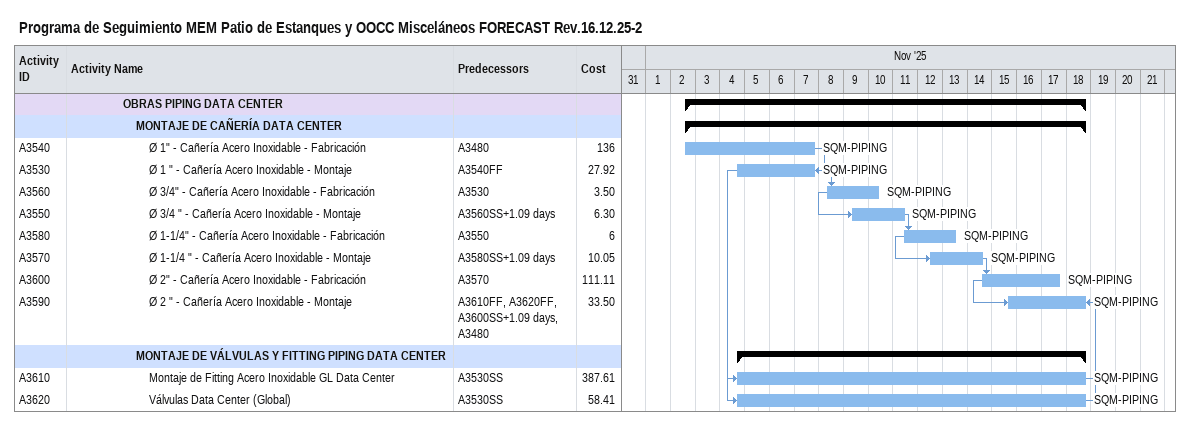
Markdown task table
Programa de Seguimiento MEM Patio de Estanques y OOCC Misceláneos FORECAST Rev.16.12.25-2

| ID | Level | Task | Start | Finish | Predecessors | Resources | Cost |
|---|---|---|---|---|---|---|---|
|  | 5 | **OBRAS PIPING DATA CENTER** | 2025-11-02 | 2025-11-18 |  |  |  |
|  | 6 | **MONTAJE DE CAÑERÍA DATA CENTER** | 2025-11-02 | 2025-11-18 |  |  |  |
| A3540 | 7 | Ø 1" - Cañería Acero Inoxidable - Fabricación | 2025-11-02 | 2025-11-07 | A3480 | SQM-PIPING | 136 |
| A3530 | 7 | Ø 1 " - Cañería Acero Inoxidable - Montaje | 2025-11-04 | 2025-11-07 | A3540FF | SQM-PIPING | 27.92 |
| A3560 | 7 | Ø 3/4" - Cañería Acero Inoxidable - Fabricación | 2025-11-08 | 2025-11-10 | A3530 | SQM-PIPING | 3.50 |
| A3550 | 7 | Ø 3/4 " - Cañería Acero Inoxidable - Montaje | 2025-11-09 | 2025-11-11 | A3560SS+1.09d | SQM-PIPING | 6.30 |
| A3580 | 7 | Ø 1-1/4" - Cañería Acero Inoxidable - Fabricación | 2025-11-11 | 2025-11-13 | A3550 | SQM-PIPING | 6 |
| A3570 | 7 | Ø 1-1/4 " - Cañería Acero Inoxidable - Montaje | 2025-11-12 | 2025-11-14 | A3580SS+1.09d | SQM-PIPING | 10.05 |
| A3600 | 7 | Ø 2" - Cañería Acero Inoxidable - Fabricación | 2025-11-14 | 2025-11-17 | A3570 | SQM-PIPING | 111.11 |
| A3590 | 7 | Ø 2 " - Cañería Acero Inoxidable - Montaje | 2025-11-15 | 2025-11-18 | A3610FF, A3620FF, A3600SS+1.09d, A3480 | SQM-PIPING | 33.50 |
|  | 6 | **MONTAJE DE VÁLVULAS Y FITTING PIPING DATA CENTER** | 2025-11-04 | 2025-11-18 |  |  |  |
| A3610 | 7 | Montaje de Fitting Acero Inoxidable GL Data Center | 2025-11-04 | 2025-11-18 | A3530SS | SQM-PIPING | 387.61 |
| A3620 | 7 | Válvulas Data Center (Global) | 2025-11-04 | 2025-11-18 | A3530SS | SQM-PIPING | 58.41 |
